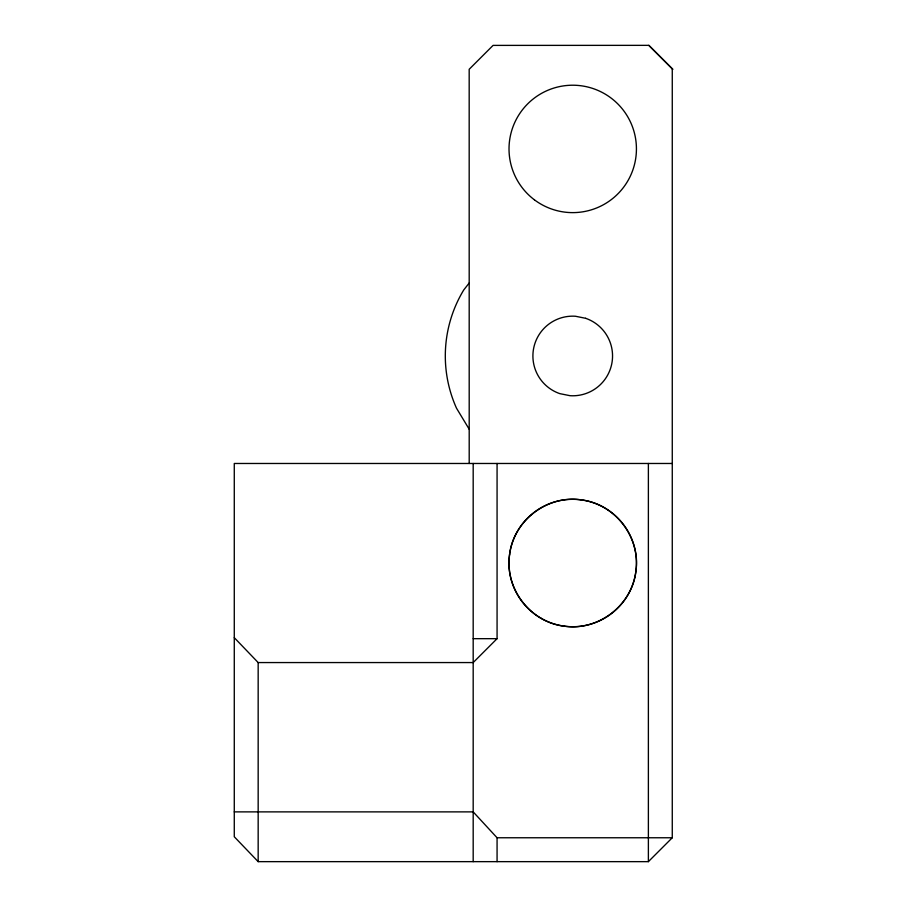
<?xml version="1.0" encoding="UTF-8"?>
<svg xmlns="http://www.w3.org/2000/svg" width="907" height="907" viewBox="0 0 907 907"><rect width="100%" height="100%" fill="white"/><g stroke="black" fill="none" stroke-linecap="round" stroke-linejoin="round"><path stroke-width="1.36" d="M648.834 45.35L672.722 69.238L648.834 45.35L493.079 45.395L469.18 69.283L469.202 463.477M469.202 283.007L463.726 289.979A127.411 127.411 0 0 0 456.504 408.195L469.202 429.226M497.07 463.477L497.07 638.675L473.182 662.563L258.166 662.563L234.278 637.678M672.268 463.477L234.278 463.477L234.278 836.764L258.166 861.65L648.38 861.65L672.268 837.762L672.268 68.83M473.182 638.675L497.07 638.675M234.278 811.878L473.182 811.878L497.07 837.762L497.07 861.65M497.07 837.762L672.268 837.762M648.38 463.477L648.38 861.65M473.182 463.477L473.182 861.65M258.166 662.563L258.166 861.65M509.564 554.71C504.405 588.371 530.55 622.451 564.403 626.181C598.076 631.34 632.156 605.184 635.886 571.331C641.045 537.67 614.889 503.589 581.036 499.859C547.375 494.7 513.294 520.845 509.564 554.71M585.639 318.3L575.446 316.248A39.817 39.817 0 0 0 559.812 393.638L570.004 395.69A39.817 39.817 0 0 0 585.639 318.3M534.45 199.846A63.705 63.705 0 0 0 635.966 156.594A63.705 63.705 0 0 0 547.749 90.315A63.705 63.705 0 0 0 534.45 199.846M540.867 618.189A63.705 63.705 0 0 0 636.431 563.02A63.705 63.705 0 0 0 540.867 507.852A63.705 63.705 0 0 0 540.867 618.189"/></g></svg>
